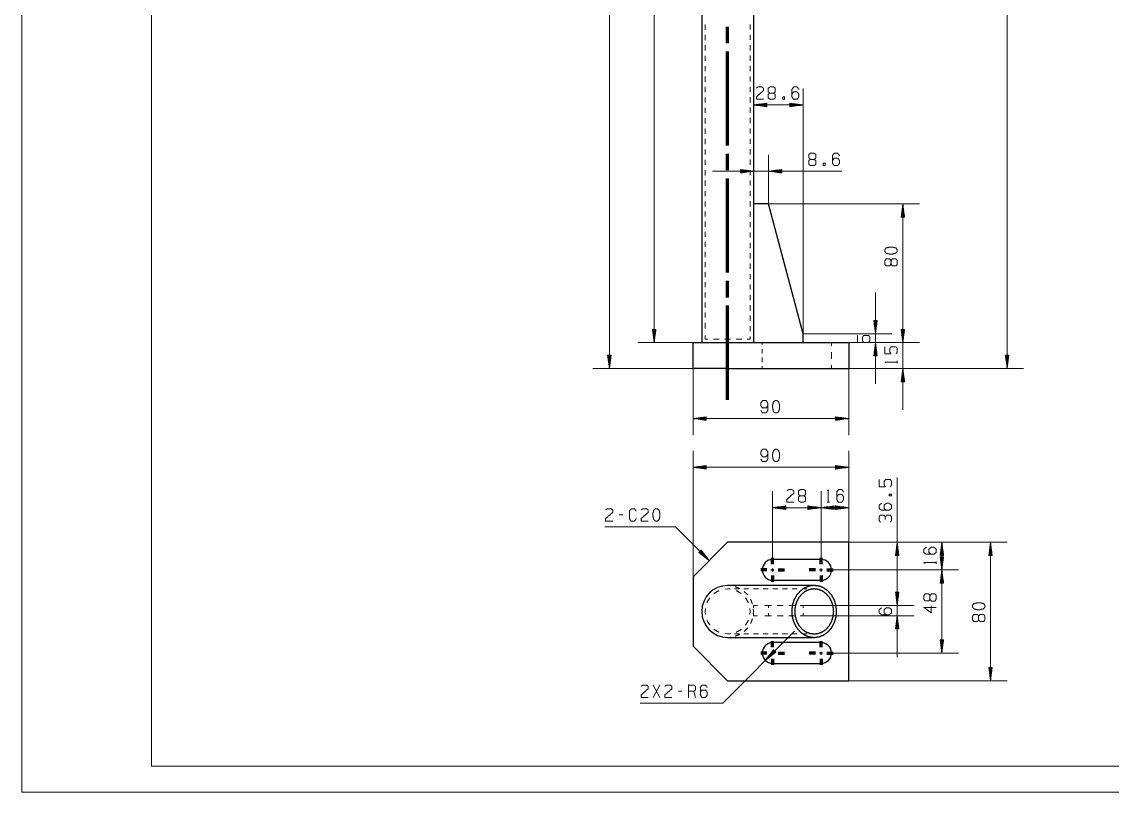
# Model space of a CAD drawing. Header units: millimetres. Extents: x 0 to 420, y 0 to 297.
# Drawn here: x 0 to 210, y 0 to 148.3 of the extents above; entities that cross this region are included whole.
import ezdxf

# ---------------------------------------------------------------- set-up
doc = ezdxf.new("R2010")
doc.units = ezdxf.units.MM
doc.layers.add('101', color=7, linetype='Continuous', true_color=0xffffff)

msp = doc.modelspace()

# ---------------------------------------------------------------- linework, layer by layer
at = {"layer": '101', "color": 133, "linetype": 'Continuous', "lineweight": 18}
for p, q in [((0, 297), (0, 0)), ((25, 292), (25, 5)), ((25, 5), (415, 5)), ((0, 0), (420, 0))]:
    msp.add_line(p, q, dxfattribs=at)
at = {"layer": '101', "color": 22, "linetype": 'Continuous', "lineweight": 18}
for p, q in [((189.75, 81.56), (189.75, 267.6)), ((113.16, 81.56), (113.16, 236.56)), ((121.8, 86.56), (121.8, 236.56)), ((140.94, 113.23), (140.94, 135.47)), ((150.48, 88.23), (150.48, 135.47)), ((143.48, 132.62), (140.94, 132.29)), ((143.48, 132.32), (141.13, 132.32)), ((143.48, 132.37), (141.52, 132.37)), ((143.48, 132.42), (141.9, 132.42)), ((143.48, 132.47), (142.29, 132.47)), ((143.48, 132.52), (142.67, 132.52)), ((143.48, 132.57), (143.06, 132.57)), ((143.48, 132.62), (143.44, 132.62)), ((143.48, 132.62), (143.44, 132.62)), ((143.48, 131.96), (143.48, 132.62)), ((147.94, 132.62), (147.98, 132.62)), ((147.94, 132.62), (147.98, 132.62)), ((147.94, 132.62), (147.94, 131.96)), ((150.48, 132.29), (147.94, 132.62)), ((147.94, 132.57), (148.36, 132.57)), ((147.94, 132.52), (148.75, 132.52)), ((147.94, 132.47), (149.13, 132.47)), ((147.94, 132.42), (149.52, 132.42)), ((147.94, 132.37), (149.91, 132.37)), ((147.94, 132.32), (150.29, 132.32)), ((140.94, 132.29), (143.48, 131.96)), ((140.94, 132.29), (150.48, 132.29)), ((143.48, 132.26), (141.13, 132.26)), ((143.48, 132.21), (141.52, 132.21)), ((143.48, 132.16), (141.9, 132.16)), ((143.48, 132.11), (142.29, 132.11)), ((143.48, 132.06), (142.67, 132.06)), ((143.48, 132.01), (143.06, 132.01)), ((143.48, 131.96), (143.44, 131.96)), ((143.48, 131.96), (143.44, 131.96)), ((147.94, 131.96), (150.48, 132.29)), ((147.94, 132.26), (150.29, 132.26)), ((147.94, 132.21), (149.91, 132.21)), ((147.94, 132.16), (149.52, 132.16)), ((147.94, 132.11), (149.13, 132.11)), ((147.94, 132.06), (148.75, 132.06)), ((147.94, 132.01), (148.36, 132.01)), ((147.94, 131.96), (147.98, 131.96)), ((147.94, 131.96), (147.98, 131.96)), ((140.94, 113.23), (140.94, 122.71)), ((143.82, 113.23), (143.82, 122.71)), ((138.4, 119.87), (138.4, 119.2)), ((140.94, 119.53), (138.4, 119.87)), ((138.4, 119.86), (138.43, 119.86)), ((138.4, 119.86), (138.43, 119.86)), ((138.4, 119.81), (138.81, 119.81)), ((138.4, 119.76), (139.2, 119.76)), ((138.4, 119.71), (139.59, 119.71)), ((146.36, 119.87), (143.82, 119.53)), ((146.36, 119.71), (145.17, 119.71)), ((146.36, 119.76), (145.55, 119.76)), ((146.36, 119.81), (145.94, 119.81)), ((146.36, 119.86), (146.33, 119.86)), ((146.36, 119.86), (146.33, 119.86)), ((146.36, 119.2), (146.36, 119.87)), ((157.92, 119.53), (133, 119.53)), ((138.4, 119.66), (139.97, 119.66)), ((138.4, 119.61), (140.36, 119.61)), ((138.4, 119.56), (140.74, 119.56)), ((138.4, 119.2), (140.94, 119.53)), ((138.4, 119.51), (140.74, 119.51)), ((138.4, 119.46), (140.36, 119.46)), ((138.4, 119.41), (139.97, 119.41)), ((138.4, 119.35), (139.59, 119.35)), ((138.4, 119.3), (139.2, 119.3)), ((138.4, 119.25), (138.81, 119.25)), ((138.4, 119.2), (138.43, 119.2)), ((138.4, 119.2), (138.43, 119.2)), ((143.82, 119.53), (146.36, 119.2)), ((146.36, 119.56), (144.01, 119.56)), ((146.36, 119.51), (144.01, 119.51)), ((146.36, 119.61), (144.4, 119.61)), ((146.36, 119.46), (144.4, 119.46)), ((146.36, 119.66), (144.78, 119.66)), ((146.36, 119.41), (144.78, 119.41)), ((146.36, 119.35), (145.17, 119.35)), ((146.36, 119.3), (145.55, 119.3)), ((146.36, 119.25), (145.94, 119.25)), ((146.36, 119.2), (146.33, 119.2)), ((146.36, 119.2), (146.33, 119.2)), ((143.82, 113.23), (172.86, 113.23)), ((169.69, 113.23), (169.36, 110.69)), ((169.46, 110.69), (169.46, 111.49)), ((169.51, 110.69), (169.51, 111.88)), ((169.56, 110.69), (169.56, 112.26)), ((169.61, 110.69), (169.61, 112.65)), ((169.66, 110.69), (169.66, 113.04)), ((169.69, 86.56), (169.69, 113.23)), ((170.02, 110.69), (169.69, 113.23)), ((169.72, 110.69), (169.72, 113.04)), ((169.77, 110.69), (169.77, 112.65)), ((169.82, 110.69), (169.82, 112.26)), ((169.87, 110.69), (169.87, 111.88)), ((169.92, 110.69), (169.92, 111.49)), ((169.36, 110.69), (169.36, 110.72)), ((169.36, 110.69), (169.36, 110.72)), ((169.36, 110.69), (170.02, 110.69)), ((169.41, 110.69), (169.41, 111.11)), ((169.97, 110.69), (169.97, 111.11)), ((170.02, 110.69), (170.02, 110.72)), ((170.02, 110.69), (170.02, 110.72)), ((164.41, 78.63), (164.41, 96.17)), ((169.69, 94.5), (169.69, 73.63)), ((164.08, 90.77), (164.08, 90.74)), ((164.08, 90.77), (164.08, 90.74)), ((164.75, 90.77), (164.08, 90.77)), ((164.08, 90.77), (164.41, 88.23)), ((164.13, 90.77), (164.13, 90.35)), ((164.19, 90.77), (164.19, 89.97)), ((164.24, 90.77), (164.24, 89.58)), ((164.29, 90.77), (164.29, 89.19)), ((164.34, 90.77), (164.34, 88.81)), ((164.39, 90.77), (164.39, 88.42)), ((164.41, 88.23), (164.75, 90.77)), ((164.44, 90.77), (164.44, 88.42)), ((164.49, 90.77), (164.49, 88.81)), ((164.54, 90.77), (164.54, 89.19)), ((164.59, 90.77), (164.59, 89.58)), ((164.64, 90.77), (164.64, 89.97)), ((164.69, 90.77), (164.69, 90.35)), ((164.74, 90.77), (164.74, 90.74)), ((164.74, 90.77), (164.74, 90.74)), ((121.47, 89.1), (121.8, 86.56)), ((122.14, 89.1), (121.47, 89.1)), ((121.47, 89.1), (121.47, 89.07)), ((121.47, 89.1), (121.47, 89.07)), ((121.52, 89.1), (121.52, 88.69)), ((121.57, 89.1), (121.57, 88.3)), ((121.63, 89.1), (121.63, 87.91)), ((121.68, 89.1), (121.68, 87.53)), ((121.73, 89.1), (121.73, 87.14)), ((121.78, 89.1), (121.78, 86.76)), ((121.8, 86.56), (122.14, 89.1)), ((121.83, 89.1), (121.83, 86.76)), ((121.88, 89.1), (121.88, 87.14)), ((121.93, 89.1), (121.93, 87.53)), ((121.98, 89.1), (121.98, 87.91)), ((122.03, 89.1), (122.03, 88.3)), ((122.08, 89.1), (122.08, 88.69)), ((122.13, 89.1), (122.13, 89.07)), ((122.13, 89.1), (122.13, 89.07)), ((150.48, 88.23), (167.59, 88.23)), ((169.36, 89.1), (169.36, 89.07)), ((169.36, 89.1), (169.36, 89.07)), ((170.02, 89.1), (169.36, 89.1)), ((169.36, 89.1), (169.69, 86.56)), ((169.36, 89.1), (169.36, 89.07)), ((170.02, 89.1), (169.36, 89.1)), ((169.36, 89.1), (169.69, 86.56)), ((169.36, 89.1), (169.36, 89.07)), ((169.41, 89.1), (169.41, 88.69)), ((169.41, 89.1), (169.41, 88.69)), ((169.46, 89.1), (169.46, 88.3)), ((169.46, 89.1), (169.46, 88.3)), ((169.51, 89.1), (169.51, 87.91)), ((169.51, 89.1), (169.51, 87.91)), ((169.56, 89.1), (169.56, 87.53)), ((169.56, 89.1), (169.56, 87.53)), ((169.61, 89.1), (169.61, 87.14)), ((169.61, 89.1), (169.61, 87.14)), ((169.66, 89.1), (169.66, 86.76)), ((169.66, 89.1), (169.66, 86.76)), ((169.69, 86.56), (170.02, 89.1)), ((169.69, 86.56), (170.02, 89.1)), ((169.72, 89.1), (169.72, 86.76)), ((169.72, 89.1), (169.72, 86.76)), ((169.77, 89.1), (169.77, 87.14)), ((169.77, 89.1), (169.77, 87.14)), ((169.82, 89.1), (169.82, 87.53)), ((169.82, 89.1), (169.82, 87.53)), ((169.87, 89.1), (169.87, 87.91)), ((169.87, 89.1), (169.87, 87.91)), ((169.92, 89.1), (169.92, 88.3)), ((169.92, 89.1), (169.92, 88.3)), ((169.97, 89.1), (169.97, 88.69)), ((169.97, 89.1), (169.97, 88.69)), ((170.02, 89.1), (170.02, 89.07)), ((170.02, 89.1), (170.02, 89.07)), ((170.02, 89.1), (170.02, 89.07)), ((170.02, 89.1), (170.02, 89.07)), ((129.27, 86.56), (118.63, 86.56)), ((159.27, 86.56), (172.86, 86.56)), ((159.27, 86.56), (167.59, 86.56)), ((159.27, 86.56), (172.86, 86.56)), ((164.41, 86.56), (164.08, 84.02)), ((164.39, 84.02), (164.39, 86.37)), ((164.75, 84.02), (164.41, 86.56)), ((164.44, 84.02), (164.44, 86.37)), ((112.83, 84.1), (112.83, 84.07)), ((112.83, 84.1), (112.83, 84.07)), ((112.83, 84.1), (113.16, 81.56)), ((113.5, 84.1), (112.83, 84.1)), ((112.88, 84.1), (112.88, 83.69)), ((112.93, 84.1), (112.93, 83.3)), ((112.98, 84.1), (112.98, 82.91)), ((113.04, 84.1), (113.04, 82.53)), ((113.09, 84.1), (113.09, 82.14)), ((113.14, 84.1), (113.14, 81.76)), ((113.16, 81.56), (113.5, 84.1)), ((113.19, 84.1), (113.19, 81.76)), ((113.24, 84.1), (113.24, 82.14)), ((113.29, 84.1), (113.29, 82.53)), ((113.34, 84.1), (113.34, 82.91)), ((113.39, 84.1), (113.39, 83.3)), ((113.44, 84.1), (113.44, 83.69)), ((113.49, 84.1), (113.49, 84.07)), ((113.49, 84.1), (113.49, 84.07)), ((164.08, 84.02), (164.08, 84.05)), ((164.08, 84.02), (164.08, 84.05)), ((164.08, 84.02), (164.75, 84.02)), ((164.13, 84.02), (164.13, 84.44)), ((164.19, 84.02), (164.19, 84.83)), ((164.24, 84.02), (164.24, 85.21)), ((164.29, 84.02), (164.29, 85.6)), ((164.34, 84.02), (164.34, 85.98)), ((164.49, 84.02), (164.49, 85.98)), ((164.54, 84.02), (164.54, 85.6)), ((164.59, 84.02), (164.59, 85.21)), ((164.64, 84.02), (164.64, 84.83)), ((164.69, 84.02), (164.69, 84.44)), ((164.74, 84.02), (164.74, 84.05)), ((164.74, 84.02), (164.74, 84.05)), ((189.42, 84.1), (189.75, 81.56)), ((190.09, 84.1), (189.42, 84.1)), ((189.42, 84.1), (189.42, 84.07)), ((189.42, 84.1), (189.42, 84.07)), ((189.47, 84.1), (189.47, 83.69)), ((189.52, 84.1), (189.52, 83.3)), ((189.57, 84.1), (189.57, 82.91)), ((189.63, 84.1), (189.63, 82.53)), ((189.68, 84.1), (189.68, 82.14)), ((189.73, 84.1), (189.73, 81.76)), ((189.75, 81.56), (190.09, 84.1)), ((189.78, 84.1), (189.78, 81.76)), ((189.83, 84.1), (189.83, 82.14)), ((189.88, 84.1), (189.88, 82.53)), ((189.93, 84.1), (189.93, 82.91)), ((189.98, 84.1), (189.98, 83.3)), ((190.03, 84.1), (190.03, 83.69)), ((190.08, 84.1), (190.08, 84.07)), ((190.08, 84.1), (190.08, 84.07)), ((135.94, 81.56), (109.99, 81.56)), ((129.27, 81.56), (129.27, 68.75)), ((159.27, 81.56), (192.93, 81.56)), ((159.27, 81.56), (172.86, 81.56)), ((159.27, 81.56), (159.27, 68.75)), ((169.69, 81.56), (169.36, 79.02)), ((169.46, 79.02), (169.46, 79.83)), ((169.51, 79.02), (169.51, 80.21)), ((169.56, 79.02), (169.56, 80.6)), ((169.61, 79.02), (169.61, 80.98)), ((169.66, 79.02), (169.66, 81.37)), ((170.02, 79.02), (169.69, 81.56)), ((169.72, 79.02), (169.72, 81.37)), ((169.77, 79.02), (169.77, 80.98)), ((169.82, 79.02), (169.82, 80.6)), ((169.87, 79.02), (169.87, 80.21)), ((169.92, 79.02), (169.92, 79.83)), ((169.36, 79.02), (169.36, 79.05)), ((169.36, 79.02), (169.36, 79.05)), ((169.36, 79.02), (170.02, 79.02)), ((169.41, 79.02), (169.41, 79.44)), ((169.97, 79.02), (169.97, 79.44)), ((170.02, 79.02), (170.02, 79.05)), ((170.02, 79.02), (170.02, 79.05)), ((131.81, 72.26), (129.27, 71.92)), ((129.27, 71.92), (131.81, 71.59)), ((159.27, 71.92), (129.27, 71.92)), ((131.81, 71.95), (129.46, 71.95)), ((131.81, 71.9), (129.46, 71.9)), ((131.81, 72), (129.85, 72)), ((131.81, 71.84), (129.85, 71.84)), ((131.81, 72.05), (130.23, 72.05)), ((131.81, 71.79), (130.23, 71.79)), ((131.81, 72.1), (130.62, 72.1)), ((131.81, 71.74), (130.62, 71.74)), ((131.81, 72.15), (131.01, 72.15)), ((131.81, 71.69), (131.01, 71.69)), ((131.81, 72.2), (131.39, 72.2)), ((131.81, 71.64), (131.39, 71.64)), ((131.81, 72.25), (131.78, 72.25)), ((131.81, 72.25), (131.78, 72.25)), ((131.81, 71.59), (131.78, 71.59)), ((131.81, 71.59), (131.78, 71.59)), ((131.81, 71.59), (131.81, 72.26)), ((159.27, 71.92), (156.73, 72.26)), ((156.73, 72.26), (156.73, 71.59)), ((156.73, 72.25), (156.76, 72.25)), ((156.73, 72.25), (156.76, 72.25)), ((156.73, 72.2), (157.15, 72.2)), ((156.73, 72.15), (157.53, 72.15)), ((156.73, 72.1), (157.92, 72.1)), ((156.73, 72.05), (158.31, 72.05)), ((156.73, 72), (158.69, 72)), ((156.73, 71.95), (159.08, 71.95)), ((156.73, 71.59), (159.27, 71.92)), ((156.73, 71.9), (159.08, 71.9)), ((156.73, 71.84), (158.69, 71.84)), ((156.73, 71.79), (158.31, 71.79)), ((156.73, 71.74), (157.92, 71.74)), ((156.73, 71.69), (157.53, 71.69)), ((156.73, 71.64), (157.15, 71.64)), ((156.73, 71.59), (156.76, 71.59)), ((156.73, 71.59), (156.76, 71.59)), ((129.27, 41.46), (129.27, 65.72)), ((159.27, 48.13), (159.27, 65.72)), ((131.81, 62.87), (129.27, 62.54)), ((129.27, 62.54), (131.81, 62.21)), ((159.27, 62.54), (129.27, 62.54)), ((131.81, 62.57), (129.46, 62.57)), ((131.81, 62.51), (129.46, 62.51)), ((131.81, 62.62), (129.85, 62.62)), ((131.81, 62.46), (129.85, 62.46)), ((131.81, 62.67), (130.23, 62.67)), ((131.81, 62.41), (130.23, 62.41)), ((131.81, 62.72), (130.62, 62.72)), ((131.81, 62.36), (130.62, 62.36)), ((131.81, 62.77), (131.01, 62.77)), ((131.81, 62.31), (131.01, 62.31)), ((131.81, 62.82), (131.39, 62.82)), ((131.81, 62.26), (131.39, 62.26)), ((131.81, 62.87), (131.78, 62.87)), ((131.81, 62.87), (131.78, 62.87)), ((131.81, 62.21), (131.78, 62.21)), ((131.81, 62.21), (131.78, 62.21)), ((131.81, 62.21), (131.81, 62.87)), ((159.27, 62.54), (156.73, 62.87)), ((156.73, 62.87), (156.73, 62.21)), ((156.73, 62.87), (156.76, 62.87)), ((156.73, 62.87), (156.76, 62.87)), ((156.73, 62.82), (157.15, 62.82)), ((156.73, 62.77), (157.53, 62.77)), ((156.73, 62.72), (157.92, 62.72)), ((156.73, 62.67), (158.31, 62.67)), ((156.73, 62.62), (158.69, 62.62)), ((156.73, 62.57), (159.08, 62.57)), ((156.73, 62.21), (159.27, 62.54)), ((156.73, 62.51), (159.08, 62.51)), ((156.73, 62.46), (158.69, 62.46)), ((156.73, 62.41), (158.31, 62.41)), ((156.73, 62.36), (157.92, 62.36)), ((156.73, 62.31), (157.53, 62.31)), ((156.73, 62.26), (157.15, 62.26)), ((156.73, 62.21), (156.76, 62.21)), ((156.73, 62.21), (156.76, 62.21)), ((168.59, 35.96), (168.59, 60.6)), ((144.6, 45.09), (144.6, 57.94)), ((153.94, 45.09), (153.94, 57.94)), ((153.94, 45.09), (153.94, 57.94)), ((159.27, 48.13), (159.27, 57.94)), ((147.14, 55.1), (144.6, 54.77)), ((144.6, 54.77), (147.14, 54.44)), ((153.94, 54.77), (144.6, 54.77)), ((147.14, 54.79), (144.8, 54.79)), ((147.14, 54.74), (144.8, 54.74)), ((147.14, 54.85), (145.18, 54.85)), ((147.14, 54.69), (145.18, 54.69)), ((147.14, 54.9), (145.57, 54.9)), ((147.14, 54.64), (145.57, 54.64)), ((147.14, 54.95), (145.95, 54.95)), ((147.14, 55), (146.34, 55)), ((147.14, 55.05), (146.73, 55.05)), ((147.14, 55.1), (147.11, 55.1)), ((147.14, 55.1), (147.11, 55.1)), ((147.14, 54.44), (147.14, 55.1)), ((151.4, 55.1), (151.43, 55.1)), ((151.4, 55.1), (151.43, 55.1)), ((151.4, 55.1), (151.4, 54.44)), ((153.94, 54.77), (151.4, 55.1)), ((151.4, 55.05), (151.81, 55.05)), ((151.4, 55), (152.2, 55)), ((151.4, 54.95), (152.59, 54.95)), ((151.4, 54.9), (152.97, 54.9)), ((151.4, 54.85), (153.36, 54.85)), ((151.4, 54.79), (153.74, 54.79)), ((151.4, 54.44), (153.94, 54.77)), ((151.4, 54.74), (153.74, 54.74)), ((151.4, 54.69), (153.36, 54.69)), ((151.4, 54.64), (152.97, 54.64)), ((156.48, 55.1), (153.94, 54.77)), ((159.27, 54.77), (153.94, 54.77)), ((153.94, 54.77), (156.48, 54.44)), ((156.48, 54.79), (154.13, 54.79)), ((156.48, 54.74), (154.13, 54.74)), ((156.48, 54.85), (154.52, 54.85)), ((156.48, 54.69), (154.52, 54.69)), ((156.48, 54.9), (154.9, 54.9)), ((156.48, 54.64), (154.9, 54.64)), ((156.48, 54.95), (155.29, 54.95)), ((156.48, 55), (155.67, 55)), ((156.48, 55.05), (156.06, 55.05)), ((156.48, 55.1), (156.44, 55.1)), ((156.48, 55.1), (156.44, 55.1)), ((156.48, 54.44), (156.48, 55.1)), ((159.27, 54.77), (156.73, 55.1)), ((156.73, 55.1), (156.73, 54.44)), ((156.73, 55.1), (156.76, 55.1)), ((156.73, 55.1), (156.76, 55.1)), ((156.73, 55.05), (157.15, 55.05)), ((156.73, 55), (157.53, 55)), ((156.73, 54.95), (157.92, 54.95)), ((156.73, 54.9), (158.31, 54.9)), ((156.73, 54.85), (158.69, 54.85)), ((156.73, 54.79), (159.08, 54.79)), ((156.73, 54.44), (159.27, 54.77)), ((156.73, 54.74), (159.08, 54.74)), ((156.73, 54.69), (158.69, 54.69)), ((156.73, 54.64), (158.31, 54.64)), ((147.14, 54.59), (145.95, 54.59)), ((147.14, 54.54), (146.34, 54.54)), ((147.14, 54.49), (146.73, 54.49)), ((147.14, 54.44), (147.11, 54.44)), ((147.14, 54.44), (147.11, 54.44)), ((151.4, 54.59), (152.59, 54.59)), ((151.4, 54.54), (152.2, 54.54)), ((151.4, 54.49), (151.81, 54.49)), ((151.4, 54.44), (151.43, 54.44)), ((151.4, 54.44), (151.43, 54.44)), ((156.48, 54.59), (155.29, 54.59)), ((156.48, 54.54), (155.67, 54.54)), ((156.48, 54.49), (156.06, 54.49)), ((156.48, 54.44), (156.44, 54.44)), ((156.48, 54.44), (156.44, 54.44)), ((156.73, 54.59), (157.92, 54.59)), ((156.73, 54.54), (157.53, 54.54)), ((156.73, 54.49), (157.15, 54.49)), ((156.73, 54.44), (156.76, 54.44)), ((156.73, 54.44), (156.76, 54.44)), ((125.88, 51.09), (112.28, 51.09)), ((125.88, 51.09), (132.39, 44.58)), ((130.83, 46.62), (130.36, 46.14)), ((130.43, 46.22), (131, 45.65)), ((130.47, 46.25), (131.31, 45.41)), ((130.51, 46.29), (131.62, 45.17)), ((130.54, 46.32), (131.93, 44.94)), ((130.58, 46.36), (132.24, 44.7)), ((130.61, 46.4), (132.27, 44.74)), ((130.65, 46.43), (132.04, 45.05)), ((130.68, 46.47), (131.8, 45.35)), ((130.72, 46.5), (131.56, 45.66)), ((130.76, 46.54), (131.32, 45.97)), ((130.79, 46.58), (131.09, 46.28)), ((132.39, 44.58), (130.83, 46.62)), ((130.83, 46.61), (130.85, 46.59)), ((130.83, 46.61), (130.85, 46.59)), ((159.27, 48.13), (171.77, 48.13)), ((159.27, 48.13), (189.75, 48.13)), ((159.27, 48.13), (180.38, 48.13)), ((168.59, 48.13), (168.26, 45.59)), ((168.37, 45.59), (168.37, 46.39)), ((168.42, 45.59), (168.42, 46.78)), ((168.47, 45.59), (168.47, 47.16)), ((168.52, 45.59), (168.52, 47.55)), ((168.57, 45.59), (168.57, 47.94)), ((168.93, 45.59), (168.59, 48.13)), ((168.62, 45.59), (168.62, 47.94)), ((168.67, 45.59), (168.67, 47.55)), ((168.72, 45.59), (168.72, 47.16)), ((168.77, 45.59), (168.77, 46.78)), ((168.82, 45.59), (168.82, 46.39)), ((177.2, 48.13), (176.87, 45.59)), ((176.97, 45.59), (176.97, 46.39)), ((177.03, 45.59), (177.03, 46.78)), ((177.08, 45.59), (177.08, 47.16)), ((177.13, 45.59), (177.13, 47.55)), ((177.18, 45.59), (177.18, 47.94)), ((177.54, 45.59), (177.2, 48.13)), ((177.2, 48.13), (177.2, 42.79)), ((177.23, 45.59), (177.23, 47.94)), ((177.28, 45.59), (177.28, 47.55)), ((177.33, 45.59), (177.33, 47.16)), ((177.38, 45.59), (177.38, 46.78)), ((177.43, 45.59), (177.43, 46.39)), ((186.57, 48.13), (186.24, 45.59)), ((186.35, 45.59), (186.35, 46.39)), ((186.4, 45.59), (186.4, 46.78)), ((186.45, 45.59), (186.45, 47.16)), ((186.5, 45.59), (186.5, 47.55)), ((186.55, 45.59), (186.55, 47.94)), ((186.91, 45.59), (186.57, 48.13)), ((186.57, 48.13), (186.57, 21.46)), ((186.6, 45.59), (186.6, 47.94)), ((186.65, 45.59), (186.65, 47.55)), ((186.7, 45.59), (186.7, 47.16)), ((186.75, 45.59), (186.75, 46.78)), ((186.8, 45.59), (186.8, 46.39)), ((130.36, 46.15), (130.38, 46.12)), ((130.36, 46.15), (130.38, 46.12)), ((130.36, 46.14), (132.39, 44.58)), ((130.4, 46.18), (130.69, 45.89)), ((168.26, 45.59), (168.26, 45.62)), ((168.26, 45.59), (168.26, 45.62)), ((168.26, 45.59), (168.93, 45.59)), ((168.32, 45.59), (168.32, 46.01)), ((168.87, 45.59), (168.87, 46.01)), ((168.92, 45.59), (168.92, 45.62)), ((168.92, 45.59), (168.92, 45.62)), ((176.87, 45.59), (176.87, 45.62)), ((176.87, 45.59), (176.87, 45.62)), ((176.87, 45.59), (177.54, 45.59)), ((176.87, 45.33), (176.87, 45.3)), ((176.87, 45.33), (176.87, 45.3)), ((176.87, 45.33), (177.2, 42.79)), ((177.54, 45.33), (176.87, 45.33)), ((176.92, 45.59), (176.92, 46.01)), ((176.92, 45.33), (176.92, 44.92)), ((176.97, 45.33), (176.97, 44.53)), ((177.03, 45.33), (177.03, 44.15)), ((177.08, 45.33), (177.08, 43.76)), ((177.13, 45.33), (177.13, 43.37)), ((177.18, 45.33), (177.18, 42.99)), ((177.2, 42.79), (177.54, 45.33)), ((177.23, 45.33), (177.23, 42.99)), ((177.28, 45.33), (177.28, 43.37)), ((177.33, 45.33), (177.33, 43.76)), ((177.38, 45.33), (177.38, 44.15)), ((177.43, 45.33), (177.43, 44.53)), ((177.48, 45.59), (177.48, 46.01)), ((177.48, 45.33), (177.48, 44.92)), ((177.53, 45.59), (177.53, 45.62)), ((177.53, 45.59), (177.53, 45.62)), ((177.53, 45.33), (177.53, 45.3)), ((177.53, 45.33), (177.53, 45.3)), ((186.24, 45.59), (186.24, 45.62)), ((186.24, 45.59), (186.24, 45.62)), ((186.24, 45.59), (186.91, 45.59)), ((186.29, 45.59), (186.29, 46.01)), ((186.85, 45.59), (186.85, 46.01)), ((186.9, 45.59), (186.9, 45.62)), ((186.9, 45.59), (186.9, 45.62)), ((156.24, 42.79), (180.38, 42.79)), ((156.24, 42.79), (180.38, 42.79)), ((168.59, 43.9), (168.59, 26.02)), ((177.2, 42.79), (176.87, 40.25)), ((177.13, 40.25), (177.13, 42.22)), ((177.18, 40.25), (177.18, 42.6)), ((177.54, 40.25), (177.2, 42.79)), ((177.2, 42.79), (177.2, 26.79)), ((177.23, 40.25), (177.23, 42.6)), ((177.28, 40.25), (177.28, 42.22)), ((176.87, 40.25), (176.87, 40.29)), ((176.87, 40.25), (176.87, 40.29)), ((176.87, 40.25), (177.54, 40.25)), ((176.92, 40.25), (176.92, 40.67)), ((176.97, 40.25), (176.97, 41.06)), ((177.03, 40.25), (177.03, 41.44)), ((177.08, 40.25), (177.08, 41.83)), ((177.33, 40.25), (177.33, 41.83)), ((177.38, 40.25), (177.38, 41.44)), ((177.43, 40.25), (177.43, 41.06)), ((177.48, 40.25), (177.48, 40.67)), ((177.53, 40.25), (177.53, 40.29)), ((177.53, 40.25), (177.53, 40.29)), ((168.93, 38.5), (168.26, 38.5)), ((168.26, 38.5), (168.59, 35.96)), ((168.26, 38.5), (168.26, 38.47)), ((168.26, 38.5), (168.26, 38.47)), ((168.26, 38.5), (168.59, 35.96)), ((168.93, 38.5), (168.26, 38.5)), ((168.26, 38.5), (168.26, 38.47)), ((168.26, 38.5), (168.26, 38.47)), ((168.32, 38.5), (168.32, 38.08)), ((168.32, 38.5), (168.32, 38.08)), ((168.37, 38.5), (168.37, 37.7)), ((168.37, 38.5), (168.37, 37.7)), ((168.42, 38.5), (168.42, 37.31)), ((168.42, 38.5), (168.42, 37.31)), ((168.47, 38.5), (168.47, 36.93)), ((168.47, 38.5), (168.47, 36.93)), ((168.52, 38.5), (168.52, 36.54)), ((168.52, 38.5), (168.52, 36.54)), ((168.57, 38.5), (168.57, 36.15)), ((168.57, 38.5), (168.57, 36.15)), ((168.59, 35.96), (168.93, 38.5)), ((168.59, 35.96), (168.93, 38.5)), ((168.62, 38.5), (168.62, 36.15)), ((168.62, 38.5), (168.62, 36.15)), ((168.67, 38.5), (168.67, 36.54)), ((168.67, 38.5), (168.67, 36.54)), ((168.72, 38.5), (168.72, 36.93)), ((168.72, 38.5), (168.72, 36.93)), ((168.77, 38.5), (168.77, 37.31)), ((168.77, 38.5), (168.77, 37.31)), ((168.82, 38.5), (168.82, 37.7)), ((168.82, 38.5), (168.82, 37.7)), ((168.87, 38.5), (168.87, 38.08)), ((168.87, 38.5), (168.87, 38.08)), ((168.92, 38.5), (168.92, 38.47)), ((168.92, 38.5), (168.92, 38.47)), ((168.92, 38.5), (168.92, 38.47)), ((168.92, 38.5), (168.92, 38.47)), ((150.48, 35.96), (171.77, 35.96)), ((150.48, 35.96), (171.77, 35.96)), ((150.48, 33.96), (171.77, 33.96)), ((168.59, 33.96), (168.26, 31.42)), ((168.57, 31.42), (168.57, 33.77)), ((168.93, 31.42), (168.59, 33.96)), ((168.62, 31.42), (168.62, 33.77)), ((168.32, 31.42), (168.32, 31.84)), ((168.37, 31.42), (168.37, 32.23)), ((168.42, 31.42), (168.42, 32.61)), ((168.47, 31.42), (168.47, 33)), ((168.52, 31.42), (168.52, 33.38)), ((168.67, 31.42), (168.67, 33.38)), ((168.72, 31.42), (168.72, 33)), ((168.77, 31.42), (168.77, 32.61)), ((168.82, 31.42), (168.82, 32.23)), ((168.87, 31.42), (168.87, 31.84)), ((148.79, 31), (135, 17.16)), ((168.26, 31.42), (168.26, 31.45)), ((168.26, 31.42), (168.26, 31.45)), ((168.26, 31.42), (168.93, 31.42)), ((168.92, 31.42), (168.92, 31.45)), ((168.92, 31.42), (168.92, 31.45)), ((144.75, 27.41), (143.19, 25.38)), ((144.86, 27.3), (144.02, 26.46)), ((144.82, 27.34), (144.26, 26.77)), ((144.79, 27.37), (144.49, 27.08)), ((144.75, 27.41), (144.73, 27.39)), ((144.75, 27.41), (144.73, 27.39)), ((145.22, 26.94), (144.75, 27.41)), ((176.87, 29.33), (176.87, 29.3)), ((176.87, 29.33), (176.87, 29.3)), ((176.87, 29.33), (177.2, 26.79)), ((177.54, 29.33), (176.87, 29.33)), ((176.92, 29.33), (176.92, 28.92)), ((176.97, 29.33), (176.97, 28.53)), ((177.03, 29.33), (177.03, 28.15)), ((177.08, 29.33), (177.08, 27.76)), ((177.13, 29.33), (177.13, 27.37)), ((177.18, 29.33), (177.18, 26.99)), ((177.2, 26.79), (177.54, 29.33)), ((177.23, 29.33), (177.23, 26.99)), ((177.28, 29.33), (177.28, 27.37)), ((177.33, 29.33), (177.33, 27.76)), ((177.38, 29.33), (177.38, 28.15)), ((177.43, 29.33), (177.43, 28.53)), ((177.48, 29.33), (177.48, 28.92)), ((177.53, 29.33), (177.53, 29.3)), ((177.53, 29.33), (177.53, 29.3)), ((143.19, 25.38), (145.22, 26.94)), ((144.97, 27.2), (143.31, 25.53)), ((145, 27.16), (143.35, 25.5)), ((144.93, 27.23), (143.55, 25.84)), ((145.04, 27.12), (143.65, 25.73)), ((144.89, 27.27), (143.78, 26.15)), ((145.07, 27.09), (143.96, 25.97)), ((145.11, 27.05), (144.27, 26.21)), ((145.15, 27.02), (144.58, 26.45)), ((145.18, 26.98), (144.89, 26.68)), ((145.22, 26.94), (145.2, 26.92)), ((145.22, 26.94), (145.2, 26.92)), ((156.24, 26.79), (180.38, 26.79)), ((186.24, 24), (186.57, 21.46)), ((186.91, 24), (186.24, 24)), ((186.24, 24), (186.24, 23.97)), ((186.24, 24), (186.24, 23.97)), ((186.29, 24), (186.29, 23.58)), ((186.35, 24), (186.35, 23.2)), ((186.4, 24), (186.4, 22.81)), ((186.45, 24), (186.45, 22.43)), ((186.5, 24), (186.5, 22.04)), ((186.55, 24), (186.55, 21.65)), ((186.57, 21.46), (186.91, 24)), ((186.6, 24), (186.6, 21.65)), ((186.65, 24), (186.65, 22.04)), ((186.7, 24), (186.7, 22.43)), ((186.75, 24), (186.75, 22.81)), ((186.8, 24), (186.8, 23.2)), ((186.85, 24), (186.85, 23.58)), ((186.9, 24), (186.9, 23.97)), ((186.9, 24), (186.9, 23.97)), ((159.27, 21.46), (189.75, 21.46)), ((135, 17.16), (119.12, 17.16))]:
    msp.add_line(p, q, dxfattribs=at)
at = {"layer": '101', "color": 151, "linetype": 'Continuous', "lineweight": 25}
for p, q in [((130.94, 229.42), (130.94, 113.23)), ((140.94, 229.42), (140.94, 113.23)), ((130.94, 113.23), (130.94, 89.9)), ((140.94, 113.23), (140.94, 86.56)), ((143.82, 113.23), (140.94, 113.23)), ((150.48, 88.23), (143.82, 113.23)), ((130.94, 89.9), (130.94, 86.56)), ((150.48, 86.56), (150.48, 88.23)), ((129.27, 86.56), (135.94, 86.56)), ((129.27, 81.56), (129.27, 86.56)), ((135.94, 86.56), (159.27, 86.56)), ((135.94, 86.56), (135.94, 81.56)), ((159.27, 86.56), (159.27, 81.56)), ((135.94, 81.56), (129.27, 81.56)), ((135.94, 81.56), (159.27, 81.56)), ((135.94, 48.13), (129.27, 41.46)), ((159.27, 48.13), (135.94, 48.13)), ((159.27, 21.46), (159.27, 48.13)), ((153.94, 44.79), (144.6, 44.79)), ((129.27, 41.46), (129.27, 28.13)), ((144.6, 40.79), (153.94, 40.79)), ((152.6, 39.79), (139.51, 39.79)), ((139.51, 29.79), (152.6, 29.79)), ((129.27, 28.13), (135.94, 21.46)), ((153.94, 28.79), (144.6, 28.79)), ((144.6, 24.79), (153.94, 24.79)), ((135.94, 21.46), (159.27, 21.46))]:
    msp.add_line(p, q, dxfattribs=at)
at = {"layer": '101', "color": 53, "linetype": 'Continuous', "lineweight": 18}
for p, q in [((131.6, 147.79), (131.6, 146.78)), ((140.27, 146.81), (140.27, 147.81)), ((131.6, 145.78), (131.6, 144.78)), ((140.27, 144.81), (140.27, 145.81)), ((131.6, 143.78), (131.6, 142.78)), ((140.27, 142.8), (140.27, 143.8)), ((131.6, 141.78), (131.6, 140.77)), ((140.27, 140.8), (140.27, 141.8)), ((131.6, 139.77), (131.6, 138.77)), ((140.27, 138.8), (140.27, 139.8)), ((131.6, 137.77), (131.6, 136.77)), ((140.27, 136.8), (140.27, 137.8)), ((131.6, 135.77), (131.6, 134.76)), ((140.27, 134.79), (140.27, 135.79)), ((131.6, 133.76), (131.6, 132.76)), ((140.27, 132.79), (140.27, 133.79)), ((131.6, 131.76), (131.6, 130.76)), ((140.27, 130.79), (140.27, 131.79)), ((131.6, 129.76), (131.6, 128.75)), ((140.27, 128.78), (140.27, 129.79)), ((131.6, 127.75), (131.6, 126.75)), ((140.27, 126.78), (140.27, 127.78)), ((131.6, 125.75), (131.6, 124.75)), ((140.27, 124.78), (140.27, 125.78)), ((131.6, 123.75), (131.6, 122.74)), ((140.27, 122.78), (140.27, 123.78)), ((131.6, 121.74), (131.6, 120.74)), ((131.6, 119.74), (131.6, 118.74)), ((140.27, 120.77), (140.27, 121.78)), ((140.27, 118.77), (140.27, 119.77)), ((131.6, 117.74), (131.6, 116.74)), ((140.27, 116.77), (140.27, 117.77)), ((131.6, 115.73), (131.6, 114.73)), ((140.27, 114.77), (140.27, 115.77)), ((131.6, 113.73), (131.6, 113.23)), ((140.27, 112.76), (140.27, 113.76)), ((131.6, 113.23), (131.6, 112.74)), ((131.6, 111.77), (131.6, 110.8)), ((140.27, 110.76), (140.27, 111.76)), ((131.6, 109.83), (131.6, 108.85)), ((140.27, 108.76), (140.27, 109.76)), ((131.6, 107.88), (131.6, 106.91)), ((140.27, 106.76), (140.27, 107.76)), ((131.6, 105.94), (131.6, 104.97)), ((140.27, 104.75), (140.27, 105.75)), ((131.6, 103.99), (131.6, 103.02)), ((140.27, 102.75), (140.27, 103.75)), ((131.6, 102.05), (131.6, 101.08)), ((140.27, 100.75), (140.27, 101.75)), ((131.6, 100.1), (131.6, 99.13)), ((140.27, 98.74), (140.27, 99.75)), ((131.6, 98.16), (131.6, 97.19)), ((140.27, 96.74), (140.27, 97.74)), ((131.6, 96.22), (131.6, 95.24)), ((140.27, 94.74), (140.27, 95.74)), ((131.6, 94.27), (131.6, 93.3)), ((140.27, 92.74), (140.27, 93.74)), ((131.6, 92.33), (131.6, 91.35)), ((131.6, 90.38), (131.6, 89.9)), ((140.27, 90.73), (140.27, 91.74)), ((131.6, 89.9), (131.6, 89.23)), ((140.27, 88.73), (140.27, 89.73)), ((131.6, 87.9), (131.6, 87.23)), ((135.39, 87.23), (135.94, 87.23)), ((135.94, 87.23), (136.48, 87.23)), ((140.27, 87.23), (140.27, 87.73)), ((142.6, 86.56), (142.6, 86.15)), ((155.94, 85.94), (155.94, 86.56)), ((142.6, 85.31), (142.6, 84.48)), ((155.94, 83.44), (155.94, 84.69)), ((142.6, 83.65), (142.6, 82.81)), ((142.6, 81.98), (142.6, 81.56)), ((155.94, 81.56), (155.94, 82.19)), ((135.94, 39.13), (135.37, 39.06)), ((136.42, 39.74), (135.94, 39.79)), ((136.5, 39.06), (135.94, 39.13)), ((138.17, 39.13), (137.28, 39.13)), ((139.51, 39.13), (139.06, 39.13)), ((139.8, 37.96), (139.1, 38.65)), ((139.98, 39.13), (139.51, 39.13)), ((141.85, 39.13), (140.91, 39.13)), ((143.72, 39.13), (142.78, 39.13)), ((145.59, 39.13), (144.65, 39.13)), ((147.46, 39.13), (146.52, 39.13)), ((149.33, 39.13), (148.39, 39.13)), ((151.2, 39.13), (150.26, 39.13)), ((152.6, 39.13), (152.14, 39.13)), ((141.66, 35.96), (140.94, 35.96)), ((140.94, 35.96), (140.94, 35.46)), ((143.82, 35.96), (143.1, 35.96)), ((143.82, 35.46), (143.82, 35.96)), ((143.82, 35.96), (144.37, 35.96)), ((145.48, 35.96), (146.6, 35.96)), ((147.71, 35.96), (148.82, 35.96)), ((149.93, 35.96), (150.48, 35.96)), ((150.48, 35.96), (150.48, 35.46)), ((131.67, 35.36), (131.6, 34.79)), ((131.6, 34.79), (131.67, 34.23)), ((140.27, 34.79), (140.21, 35.36)), ((140.21, 34.23), (140.27, 34.79)), ((140.94, 34.79), (140.88, 35.28)), ((140.88, 34.31), (140.94, 34.79)), ((140.94, 34.46), (140.94, 33.96)), ((141.66, 33.96), (140.94, 33.96)), ((143.82, 33.96), (143.1, 33.96)), ((143.82, 33.96), (143.82, 34.46)), ((144.37, 33.96), (143.82, 33.96)), ((146.6, 33.96), (145.48, 33.96)), ((148.82, 33.96), (147.71, 33.96)), ((150.48, 33.96), (149.93, 33.96)), ((150.48, 34.46), (150.48, 33.96)), ((139.1, 30.94), (139.8, 31.63)), ((135.37, 30.52), (135.94, 30.46)), ((135.94, 30.46), (136.5, 30.52)), ((135.94, 29.79), (136.42, 29.85)), ((137.28, 30.46), (138.17, 30.46)), ((139.06, 30.46), (139.51, 30.46)), ((139.51, 30.46), (139.98, 30.46)), ((140.91, 30.46), (141.85, 30.46)), ((142.78, 30.46), (143.72, 30.46)), ((144.65, 30.46), (145.59, 30.46)), ((146.52, 30.46), (147.46, 30.46)), ((148.39, 30.46), (149.33, 30.46)), ((150.26, 30.46), (151.2, 30.46)), ((152.14, 30.46), (152.6, 30.46))]:
    msp.add_line(p, q, dxfattribs=at)
at = {"layer": '101', "color": 151, "linetype": 'Continuous', "lineweight": 70}
for p, q in [((135.94, 144.17), (135.94, 147.35)), ((135.94, 124.48), (135.94, 142.59)), ((135.94, 119.72), (135.94, 122.89)), ((135.94, 100.02), (135.94, 118.13)), ((135.94, 95.26), (135.94, 98.43)), ((144.6, 43.89), (144.6, 45.09)), ((153.94, 43.89), (153.94, 45.09)), ((143.5, 42.79), (142.3, 42.79)), ((144.5, 42.79), (144.7, 42.79)), ((144.6, 42.69), (144.6, 42.89)), ((145.7, 42.79), (146.9, 42.79)), ((152.84, 42.79), (151.64, 42.79)), ((153.84, 42.79), (154.04, 42.79)), ((153.94, 42.69), (153.94, 42.89)), ((155.04, 42.79), (156.24, 42.79)), ((144.6, 41.69), (144.6, 40.49)), ((153.94, 41.69), (153.94, 40.49)), ((144.6, 27.89), (144.6, 29.09)), ((153.94, 27.89), (153.94, 29.09)), ((143.5, 26.79), (142.3, 26.79)), ((144.5, 26.79), (144.7, 26.79)), ((144.6, 26.69), (144.6, 26.89)), ((144.6, 25.69), (144.6, 24.49)), ((145.7, 26.79), (146.9, 26.79)), ((152.84, 26.79), (151.64, 26.79)), ((153.84, 26.79), (154.04, 26.79)), ((153.94, 26.69), (153.94, 26.89)), ((153.94, 25.69), (153.94, 24.49)), ((155.04, 26.79), (156.24, 26.79))]:
    msp.add_line(p, q, dxfattribs=at)
at = {"layer": '101', "color": 72, "linetype": 'Continuous', "lineweight": 18}
for p, q in [((168.6, 82.58), (168.6, 83.01)), ((155.12, 55.86), (155.55, 55.86)), ((115.74, 53.39), (115.06, 53.39)), ((176.11, 43.98), (176.11, 44.4)), ((121.57, 18.25), (122.91, 20.62)), ((122.91, 18.25), (121.57, 20.62)), ((127.13, 19.45), (126.46, 19.45)), ((129.74, 18.25), (129.41, 19.45))]:
    msp.add_line(p, q, dxfattribs=at)
at = {"layer": '101', "color": 151, "linetype": 'Continuous', "lineweight": 25}
for centre, radius, start, end in [((144.6, 42.79), 2, 90, 270), ((153.94, 42.79), 2, 270, 90), ((135.94, 34.79), 5, 90, 180), ((135.94, 34.79), 5, 180, 270), ((144.6, 26.79), 2, 90, 270), ((153.94, 26.79), 2, 270, 90)]:
    msp.add_arc(centre, radius, start, end, dxfattribs=at)
at = {"layer": '101', "color": 22, "linetype": 'Continuous', "lineweight": 18}
msp.add_arc((144.6, 26.79), 2, 270, 282.8973, dxfattribs=at)
at = {"layer": '101', "color": 72, "linetype": 'Continuous', "lineweight": 18}
for points, knots in [([(141.49, 135.53), (141.81, 135.76), (142.5, 135.76), (142.84, 135.53), (142.84, 135.06), (141.48, 133.86), (141.49, 133.38), (142.84, 133.38)], [0, 0, 0.069693, 0.192978, 0.265275, 0.350228, 0.674741, 0.759753, 1, 1]), ([(144.09, 134.58), (143.77, 134.81), (143.77, 135.53), (144.09, 135.76), (144.78, 135.76), (145.11, 135.53), (145.11, 134.81), (144.78, 134.58), (144.09, 134.58), (143.75, 134.33), (143.75, 133.63), (144.09, 133.38), (144.78, 133.38), (145.11, 133.61), (145.11, 134.33), (144.78, 134.58)], [0, 0, 0.047573, 0.136085, 0.183659, 0.267815, 0.317166, 0.405678, 0.455029, 0.539185, 0.590297, 0.675757, 0.726869, 0.811025, 0.860376, 0.948888, 1, 1]), ([(148.32, 134.33), (148.64, 134.81), (149.33, 134.81), (149.67, 134.33), (149.67, 133.86), (149.33, 133.38), (148.64, 133.38), (148.32, 133.86), (148.32, 135.28), (148.64, 135.76), (149.33, 135.76), (149.67, 135.28)], [0, 0, 0.076963, 0.169761, 0.248073, 0.312018, 0.39033, 0.483128, 0.560091, 0.751927, 0.82889, 0.921688, 1, 1]), ([(146.54, 133.38), (146.88, 133.38), (146.88, 133.86), (146.54, 133.86), (146.54, 133.38)], [0, 0, 0.207088, 0.5, 0.707088, 1, 1]), ([(151.9, 121.82), (151.58, 122.05), (151.58, 122.77), (151.9, 123), (152.59, 123), (152.92, 122.77), (152.92, 122.05), (152.59, 121.82), (151.9, 121.82), (151.56, 121.57), (151.56, 120.87), (151.9, 120.62), (152.59, 120.62), (152.92, 120.85), (152.92, 121.57), (152.59, 121.82)], [0, 0, 0.047573, 0.136085, 0.183659, 0.267815, 0.317165, 0.405677, 0.455028, 0.539184, 0.590297, 0.675756, 0.726869, 0.811025, 0.860376, 0.948887, 1, 1]), ([(156.13, 121.57), (156.45, 122.05), (157.14, 122.05), (157.48, 121.57), (157.48, 121.1), (157.14, 120.62), (156.45, 120.62), (156.13, 121.1), (156.13, 122.52), (156.45, 123), (157.14, 123), (157.48, 122.52)], [0, 0, 0.076963, 0.169761, 0.248073, 0.312018, 0.390331, 0.483128, 0.560092, 0.751927, 0.82889, 0.921688, 1, 1]), ([(154.35, 120.62), (154.69, 120.62), (154.69, 121.1), (154.35, 121.1), (154.35, 120.62)], [0, 0, 0.207088, 0.5, 0.707088, 1, 1]), ([(168.6, 104.42), (168.35, 104.76), (167.65, 104.93), (167.17, 104.93), (166.45, 104.76), (166.22, 104.42), (166.22, 104.09), (166.45, 103.75), (167.17, 103.57), (167.65, 103.59), (168.35, 103.75), (168.6, 104.09), (168.6, 104.42)], [0, 0, 0.067525, 0.183971, 0.260584, 0.380944, 0.446141, 0.500306, 0.565504, 0.685863, 0.762529, 0.87831, 0.945835, 1, 1]), ([(167.4, 101.63), (167.17, 101.31), (166.45, 101.31), (166.22, 101.63), (166.22, 102.32), (166.45, 102.66), (167.17, 102.66), (167.4, 102.32), (167.4, 101.63), (167.65, 101.3), (168.35, 101.3), (168.6, 101.63), (168.6, 102.32), (168.37, 102.66), (167.65, 102.66), (167.4, 102.32)], [0, 0, 0.047574, 0.136086, 0.183659, 0.267815, 0.317166, 0.405677, 0.455029, 0.539185, 0.590297, 0.675757, 0.726869, 0.811025, 0.860376, 0.948888, 1, 1]), ([(163.1, 86.58), (163.32, 86.91), (163.32, 87.6), (163.1, 87.94), (162.15, 87.94), (161.9, 87.6), (161.9, 86.91), (162.12, 86.58), (160.95, 86.58), (160.95, 87.94)], [0, 0, 0.062228, 0.168343, 0.230571, 0.376816, 0.441265, 0.547381, 0.609609, 0.79049, 1, 1]), ([(168.37, 84.38), (168.6, 84.72), (168.6, 85.41), (168.37, 85.74), (167.42, 85.74), (167.17, 85.41), (167.17, 84.72), (167.4, 84.38), (166.22, 84.38), (166.22, 85.74)], [0, 0, 0.062228, 0.168342, 0.230571, 0.376816, 0.441266, 0.54738, 0.609609, 0.79049, 1, 1]), ([(166.42, 82.65), (166.22, 82.79), (168.6, 82.79)], [0, 0, 0.093491, 1, 1]), ([(142.33, 73.49), (142.65, 73.01), (143.34, 73.01), (143.67, 73.49), (143.67, 74.91), (143.34, 75.39), (142.65, 75.39), (142.33, 74.91), (142.31, 74.44), (142.65, 73.96), (143.34, 73.96), (143.67, 74.44)], [0, 0, 0.076856, 0.169525, 0.247729, 0.439296, 0.517499, 0.610168, 0.687024, 0.750924, 0.829128, 0.921797, 1, 1]), ([(145.44, 73.01), (145.77, 73.26), (145.95, 73.96), (145.95, 74.44), (145.77, 75.16), (145.44, 75.39), (145.1, 75.39), (144.76, 75.16), (144.59, 74.44), (144.61, 73.96), (144.76, 73.26), (145.1, 73.01), (145.44, 73.01)], [0, 0, 0.067526, 0.183972, 0.260584, 0.380943, 0.446141, 0.500306, 0.565504, 0.685864, 0.762529, 0.878309, 0.945835, 1, 1]), ([(142.33, 64.11), (142.65, 63.63), (143.34, 63.63), (143.67, 64.11), (143.67, 65.53), (143.34, 66.01), (142.65, 66.01), (142.33, 65.53), (142.31, 65.06), (142.65, 64.58), (143.34, 64.58), (143.67, 65.06)], [0, 0, 0.076856, 0.169525, 0.247728, 0.439296, 0.517499, 0.610168, 0.687024, 0.750924, 0.829127, 0.921796, 1, 1]), ([(145.44, 63.63), (145.77, 63.88), (145.95, 64.58), (145.95, 65.06), (145.77, 65.78), (145.44, 66.01), (145.1, 66.01), (144.76, 65.78), (144.59, 65.06), (144.61, 64.58), (144.76, 63.88), (145.1, 63.63), (145.44, 63.63)], [0, 0, 0.067526, 0.183971, 0.260584, 0.380944, 0.446142, 0.500306, 0.565504, 0.685863, 0.762529, 0.87831, 0.945835, 1, 1]), ([(167.28, 58.8), (167.5, 59.14), (167.5, 59.83), (167.28, 60.17), (166.33, 60.17), (166.08, 59.83), (166.08, 59.14), (166.3, 58.8), (165.13, 58.8), (165.13, 60.17)], [0, 0, 0.062228, 0.168343, 0.230572, 0.376816, 0.441266, 0.547381, 0.609609, 0.79049, 1, 1]), ([(147.33, 58.01), (147.65, 58.24), (148.34, 58.24), (148.67, 58.01), (148.67, 57.54), (147.31, 56.34), (147.33, 55.86), (148.67, 55.86)], [0, 0, 0.069693, 0.192977, 0.265274, 0.350227, 0.674741, 0.759752, 1, 1]), ([(149.92, 57.06), (149.61, 57.29), (149.61, 58.01), (149.92, 58.24), (150.61, 58.24), (150.95, 58.01), (150.95, 57.29), (150.61, 57.06), (149.92, 57.06), (149.59, 56.81), (149.59, 56.11), (149.92, 55.86), (150.61, 55.86), (150.95, 56.09), (150.95, 56.81), (150.61, 57.06)], [0, 0, 0.047573, 0.136084, 0.183658, 0.267813, 0.317165, 0.405676, 0.455028, 0.539183, 0.590296, 0.675755, 0.726868, 0.811023, 0.860375, 0.948887, 1, 1]), ([(155.19, 58.04), (155.33, 58.24), (155.33, 55.86)], [0, 0, 0.093488, 1, 1]), ([(156.94, 56.81), (157.26, 57.29), (157.95, 57.29), (158.28, 56.81), (158.28, 56.34), (157.95, 55.86), (157.26, 55.86), (156.94, 56.34), (156.94, 57.76), (157.26, 58.24), (157.95, 58.24), (158.28, 57.76)], [0, 0, 0.076963, 0.169761, 0.248073, 0.312019, 0.390331, 0.483128, 0.560092, 0.751927, 0.82889, 0.921688, 1, 1]), ([(167.5, 57.04), (167.5, 57.38), (167.03, 57.38), (167.03, 57.04), (167.5, 57.04)], [0, 0, 0.207088, 0.5, 0.707088, 1, 1]), ([(166.55, 54.27), (166.08, 54.59), (166.08, 55.28), (166.55, 55.61), (167.03, 55.61), (167.5, 55.28), (167.5, 54.59), (167.03, 54.27), (165.6, 54.27), (165.13, 54.59), (165.13, 55.28), (165.6, 55.61)], [0, 0, 0.076963, 0.169761, 0.248073, 0.312018, 0.390331, 0.483129, 0.560092, 0.751927, 0.82889, 0.921688, 1, 1]), ([(112.45, 54.34), (112.77, 54.56), (113.46, 54.56), (113.8, 54.34), (113.8, 53.86), (112.43, 52.66), (112.45, 52.19), (113.8, 52.19)], [0, 0, 0.069693, 0.192977, 0.265274, 0.350227, 0.67474, 0.759752, 1, 1]), ([(118.33, 52.66), (118, 52.19), (117.34, 52.19), (117.01, 52.66), (117.01, 54.09), (117.34, 54.56), (118.01, 54.56), (118.35, 54.09)], [0, 0, 0.114569, 0.243367, 0.357935, 0.638584, 0.753152, 0.885431, 1, 1]), ([(119.28, 54.34), (119.6, 54.56), (120.29, 54.56), (120.63, 54.34), (120.63, 53.86), (119.26, 52.66), (119.28, 52.19), (120.63, 52.19)], [0, 0, 0.069693, 0.192977, 0.265274, 0.350227, 0.67474, 0.759752, 1, 1]), ([(122.39, 52.19), (122.72, 52.44), (122.9, 53.14), (122.9, 53.61), (122.72, 54.34), (122.39, 54.56), (122.05, 54.56), (121.72, 54.34), (121.54, 53.61), (121.56, 53.14), (121.72, 52.44), (122.05, 52.19), (122.39, 52.19)], [0, 0, 0.067526, 0.183971, 0.260584, 0.380943, 0.446141, 0.500306, 0.565504, 0.685863, 0.762529, 0.87831, 0.945835, 1, 1]), ([(166.3, 53), (166.08, 53.34), (165.35, 53.34), (165.13, 53), (165.13, 52.31), (165.35, 51.97)], [0, 0, 0.153874, 0.429852, 0.583727, 0.846126, 1, 1]), ([(167.28, 51.99), (167.5, 52.31), (167.5, 53), (167.28, 53.34), (166.55, 53.34), (166.3, 53), (166.3, 52.49)], [0, 0, 0.124119, 0.343688, 0.472446, 0.703377, 0.836732, 1, 1]), ([(175.16, 45.8), (174.69, 46.12), (174.69, 46.8), (175.16, 47.14), (175.64, 47.14), (176.11, 46.8), (176.11, 46.12), (175.64, 45.8), (174.21, 45.8), (173.74, 46.12), (173.74, 46.8), (174.21, 47.14)], [0, 0, 0.076964, 0.169761, 0.248075, 0.312018, 0.390331, 0.483128, 0.560093, 0.751925, 0.82889, 0.921687, 1, 1]), ([(173.94, 44.05), (173.74, 44.19), (176.11, 44.19)], [0, 0, 0.093491, 1, 1]), ([(174.91, 37.13), (174.69, 36.81), (173.96, 36.81), (173.74, 37.13), (173.74, 37.82), (173.96, 38.16), (174.69, 38.16), (174.91, 37.82), (174.91, 37.13), (175.16, 36.8), (175.86, 36.8), (176.11, 37.13), (176.11, 37.82), (175.89, 38.16), (175.16, 38.16), (174.91, 37.82)], [0, 0, 0.047573, 0.136085, 0.183658, 0.267814, 0.317165, 0.405676, 0.455027, 0.539183, 0.590297, 0.675755, 0.726868, 0.811024, 0.860375, 0.948887, 1, 1]), ([(175.16, 35.88), (175.16, 34.54), (173.74, 35.54), (176.11, 35.54)], [0, 0, 0.245869, 0.565295, 1, 1]), ([(185.48, 35.96), (185.23, 36.3), (184.53, 36.47), (184.06, 36.47), (183.33, 36.3), (183.11, 35.96), (183.11, 35.63), (183.33, 35.29), (184.06, 35.11), (184.53, 35.13), (185.23, 35.29), (185.48, 35.63), (185.48, 35.96)], [0, 0, 0.067525, 0.183972, 0.260583, 0.380942, 0.446141, 0.500306, 0.565504, 0.685864, 0.762527, 0.87831, 0.945835, 1, 1]), ([(166.55, 34.16), (166.08, 34.48), (166.08, 35.17), (166.55, 35.5), (167.03, 35.5), (167.5, 35.17), (167.5, 34.48), (167.03, 34.16), (165.6, 34.16), (165.13, 34.48), (165.13, 35.17), (165.6, 35.5)], [0, 0, 0.076963, 0.169761, 0.248073, 0.312018, 0.390331, 0.483128, 0.560092, 0.751927, 0.82889, 0.921688, 1, 1]), ([(184.28, 33.17), (184.06, 32.85), (183.33, 32.85), (183.11, 33.17), (183.11, 33.86), (183.33, 34.2), (184.06, 34.2), (184.28, 33.86), (184.28, 33.17), (184.53, 32.84), (185.23, 32.84), (185.48, 33.17), (185.48, 33.86), (185.26, 34.2), (184.53, 34.2), (184.28, 33.86)], [0, 0, 0.047573, 0.136085, 0.183658, 0.267814, 0.317165, 0.405677, 0.455028, 0.539184, 0.590296, 0.675757, 0.726869, 0.811025, 0.860376, 0.948888, 1, 1]), ([(119.29, 20.4), (119.61, 20.62), (120.3, 20.62), (120.64, 20.4), (120.64, 19.92), (119.28, 18.72), (119.29, 18.25), (120.64, 18.25)], [0, 0, 0.069693, 0.192977, 0.265274, 0.350227, 0.67474, 0.759752, 1, 1]), ([(123.85, 20.4), (124.17, 20.62), (124.85, 20.62), (125.19, 20.4), (125.19, 19.92), (123.83, 18.72), (123.85, 18.25), (125.19, 18.25)], [0, 0, 0.069693, 0.192977, 0.265274, 0.350227, 0.67474, 0.759752, 1, 1]), ([(128.4, 18.25), (128.4, 20.62), (129.41, 20.62), (129.74, 20.4), (129.74, 19.67), (129.41, 19.45), (128.4, 19.45)], [0, 0, 0.400951, 0.571035, 0.639278, 0.761674, 0.829917, 1, 1]), ([(130.68, 19.2), (130.99, 19.67), (131.68, 19.67), (132.02, 19.2), (132.02, 18.72), (131.68, 18.25), (130.99, 18.25), (130.68, 18.72), (130.68, 20.15), (130.99, 20.62), (131.68, 20.62), (132.02, 20.15)], [0, 0, 0.076963, 0.169761, 0.248073, 0.312018, 0.390331, 0.483128, 0.560091, 0.751927, 0.82889, 0.921688, 1, 1])]:
    msp.add_open_spline(points, degree=1, knots=knots, dxfattribs=at)
at = {"layer": '101', "color": 151, "linetype": 'Continuous', "lineweight": 70}
msp.add_open_spline([(135.94, 75.56), (135.94, 81.06), (135.94, 93.67)], degree=1, knots=[0, 0, 0.303736, 1, 1], dxfattribs=at)
at = {"layer": '101', "color": 53, "linetype": 'Continuous', "lineweight": 18}
for points, knots in [([(131.6, 87.23), (132.03, 87.23), (132.14, 87.23)], [0, 0, 0.792253, 1, 1]), ([(133.23, 87.23), (134.06, 87.23), (134.31, 87.23)], [0, 0, 0.764461, 1, 1]), ([(137.56, 87.23), (138.64, 87.23), (138.64, 87.23)], [0, 0, 0.993961, 1, 1]), ([(139.73, 87.23), (139.84, 87.23), (140.27, 87.23)], [0, 0, 0.207747, 1, 1]), ([(134.29, 38.78), (134.06, 38.7), (133.3, 38.23)], [0, 0, 0.214288, 1, 1]), ([(138.28, 39.19), (138.11, 39.3), (137.38, 39.55)], [0, 0, 0.214286, 1, 1]), ([(138.57, 38.23), (137.82, 38.7), (137.59, 38.78)], [0, 0, 0.785712, 1, 1]), ([(132.51, 37.43), (132.03, 36.67), (131.95, 36.45)], [0, 0, 0.78571, 1, 1]), ([(139.92, 36.45), (139.84, 36.67), (139.37, 37.43)], [0, 0, 0.214284, 1, 1]), ([(140.7, 36.24), (140.44, 36.96), (140.33, 37.14)], [0, 0, 0.785713, 1, 1]), ([(131.95, 33.14), (132.03, 32.91), (132.51, 32.16)], [0, 0, 0.214288, 1, 1]), ([(139.37, 32.16), (139.84, 32.91), (139.92, 33.14)], [0, 0, 0.785716, 1, 1]), ([(140.33, 32.45), (140.44, 32.63), (140.7, 33.35)], [0, 0, 0.214287, 1, 1]), ([(133.3, 31.36), (134.06, 30.89), (134.29, 30.81)], [0, 0, 0.785712, 1, 1]), ([(137.38, 30.04), (138.11, 30.29), (138.28, 30.4)], [0, 0, 0.785714, 1, 1]), ([(137.59, 30.81), (137.82, 30.89), (138.57, 31.36)], [0, 0, 0.214288, 1, 1])]:
    msp.add_open_spline(points, degree=1, knots=knots, dxfattribs=at)
at = {"layer": '101', "color": 151, "linetype": 'Continuous', "lineweight": 25}
for points, knots in [([(139.51, 39.79), (138.24, 39.79), (136.52, 39.79), (135.94, 39.79)], [0, 0, 0.354694, 0.83689, 1, 1]), ([(152.6, 39.79), (151.64, 39.67), (150.72, 39.3), (149.9, 38.7), (149.22, 37.91), (148.7, 36.96), (148.38, 35.91), (148.27, 34.79)], [0, 0, 0.132705, 0.267522, 0.406058, 0.549099, 0.696506, 0.847323, 1, 1]), ([(152.6, 39.13), (151.77, 39.02), (150.97, 38.7), (150.26, 38.18), (149.67, 37.5), (149.22, 36.67), (148.94, 35.76), (148.85, 34.79)], [0, 0, 0.132706, 0.267521, 0.406059, 0.549099, 0.696506, 0.847323, 1, 1]), ([(156.93, 34.79), (156.82, 35.91), (156.5, 36.96), (155.99, 37.91), (155.3, 38.7), (154.48, 39.3), (153.57, 39.67), (152.6, 39.79)], [0, 0, 0.152677, 0.303494, 0.4509, 0.593941, 0.732477, 0.867293, 1, 1]), ([(156.36, 34.79), (156.26, 35.76), (155.98, 36.67), (155.54, 37.5), (154.94, 38.18), (154.23, 38.7), (153.44, 39.02), (152.6, 39.13)], [0, 0, 0.152677, 0.303494, 0.450901, 0.593941, 0.732478, 0.867294, 1, 1]), ([(148.27, 34.79), (148.38, 33.68), (148.7, 32.63), (149.22, 31.68), (149.9, 30.89), (150.72, 30.29), (151.64, 29.92), (152.6, 29.79)], [0, 0, 0.152677, 0.303494, 0.450901, 0.593942, 0.732478, 0.867295, 1, 1]), ([(148.85, 34.79), (148.94, 33.83), (149.22, 32.91), (149.67, 32.09), (150.26, 31.41), (150.97, 30.89), (151.77, 30.57), (152.6, 30.46)], [0, 0, 0.152677, 0.303494, 0.450901, 0.593941, 0.732479, 0.867294, 1, 1]), ([(152.6, 29.79), (153.57, 29.92), (154.48, 30.29), (155.3, 30.89), (155.99, 31.68), (156.5, 32.63), (156.82, 33.68), (156.93, 34.79)], [0, 0, 0.132707, 0.267523, 0.406059, 0.5491, 0.696506, 0.847323, 1, 1]), ([(152.6, 30.46), (153.44, 30.57), (154.23, 30.89), (154.94, 31.41), (155.54, 32.09), (155.98, 32.91), (156.26, 33.83), (156.36, 34.79)], [0, 0, 0.132706, 0.267522, 0.406059, 0.549099, 0.696506, 0.847323, 1, 1]), ([(135.94, 29.79), (136.08, 29.79), (137.24, 29.79), (139.51, 29.79)], [0, 0, 0.040888, 0.36532, 1, 1])]:
    msp.add_open_spline(points, degree=1, knots=knots, dxfattribs=at)
at = {"layer": '101', "color": 53, "linetype": 'Continuous', "lineweight": 18}
for points in [[(136.38, 39.13), (135.94, 39.13)], [(135.94, 30.46), (136.38, 30.46)]]:
    msp.add_open_spline(points, degree=1, dxfattribs=at)

doc.saveas('drawing.dxf')
